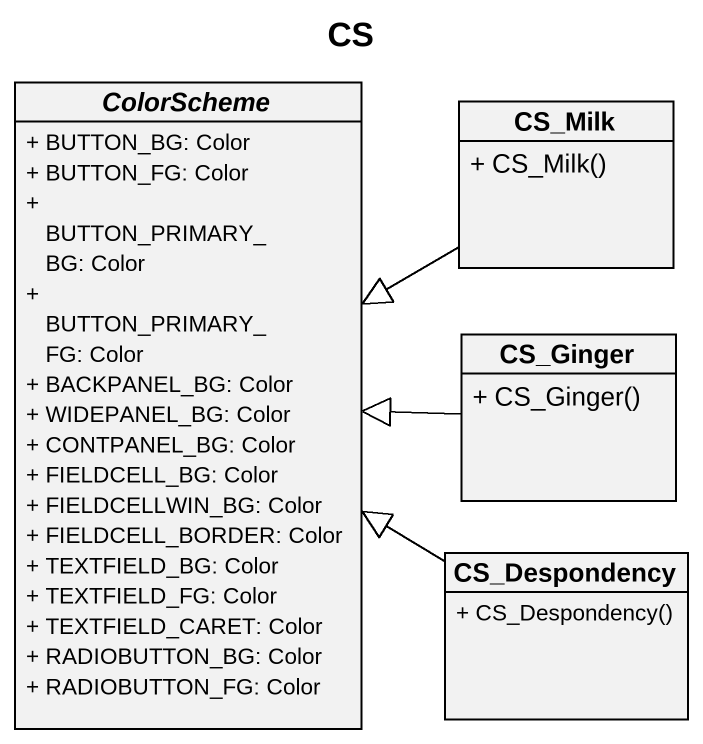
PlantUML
@startuml
title CS
hide circle
hide empty members
skinparam classAttributeIconSize 0
abstract class ColorScheme {
  + BUTTON_BG: Color
  + BUTTON_FG: Color
  + BUTTON_PRIMARY_BG: Color
  + BUTTON_PRIMARY_FG: Color
  + BACKPANEL_BG: Color
  + WIDEPANEL_BG: Color
  + CONTPANEL_BG: Color
  + FIELDCELL_BG: Color
  + FIELDCELLWIN_BG: Color
  + FIELDCELL_BORDER: Color
  + TEXTFIELD_BG: Color
  + TEXTFIELD_FG: Color
  + TEXTFIELD_CARET: Color
  + RADIOBUTTON_BG: Color
  + RADIOBUTTON_FG: Color
}
class CS_Milk {
  + CS_Milk()
}
class CS_Ginger {
  + CS_Ginger()
}
class CS_Despondency {
  + CS_Despondency()
}
CS_Milk -left-|> ColorScheme
CS_Ginger -left-|> ColorScheme
CS_Despondency -up-|> ColorScheme
@enduml
